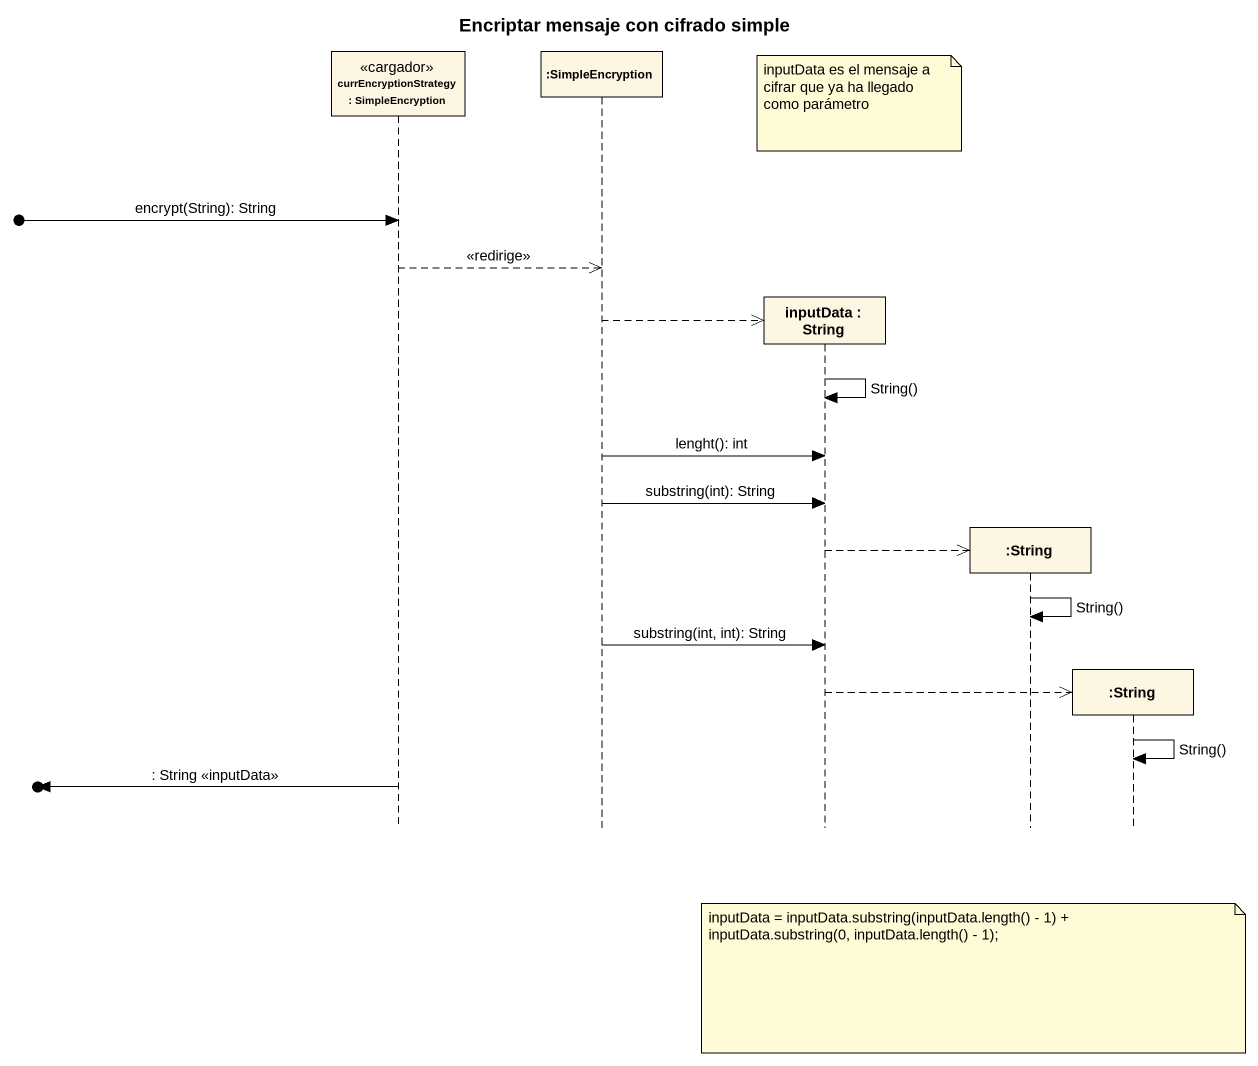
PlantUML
@startuml
title Encriptar mensaje con cifrado simple
hide footbox
participant "currEncryptionStrategy : SimpleEncryption" as currEncryptionStrategy <<cargador>>
participant ":SimpleEncryption" as SimpleEncryption
participant "inputData : String" as inputData
participant ":String" as String
participant ":String" as String_2

note over inputData : inputData es el mensaje a cifrar que ya ha llegado como parámetro
[o-> currEncryptionStrategy : encrypt(String): String
currEncryptionStrategy -->> SimpleEncryption : <<redirige>>
SimpleEncryption -->> inputData **
inputData -> inputData : String()
SimpleEncryption -> inputData : lenght(): int
SimpleEncryption -> inputData : substring(int): String
inputData -->> String **
String -> String : String()
SimpleEncryption -> inputData : substring(int, int): String
inputData -->> String_2 **
String_2 -> String_2 : String()
[o<- currEncryptionStrategy : : String <<inputData>>
note over String
  inputData = inputData.substring(inputData.length() - 1) +
  inputData.substring(0, inputData.length() - 1);
end note
@enduml
